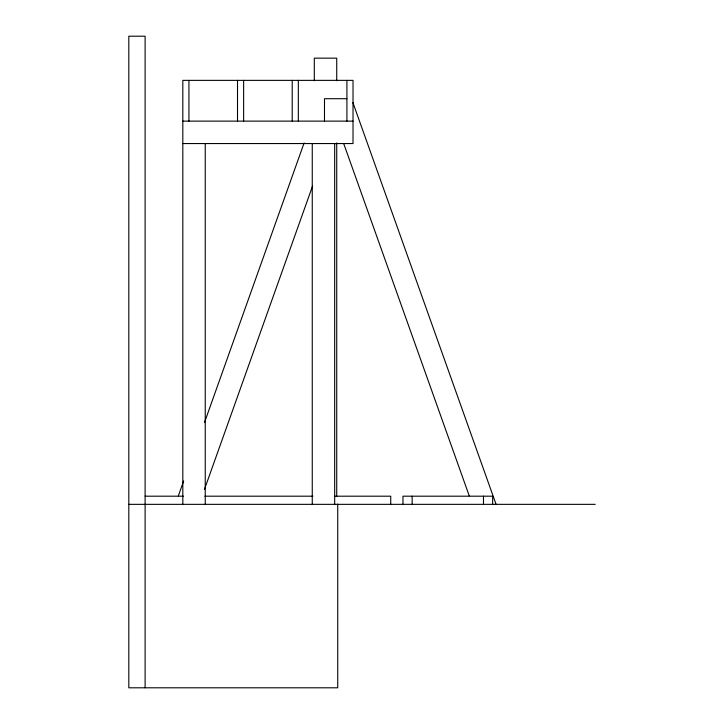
<?xml version="1.0" encoding="UTF-8"?>
<svg xmlns="http://www.w3.org/2000/svg" width="724" height="724" viewBox="0 0 724 724"><rect width="100%" height="100%" fill="white"/><g stroke="black" fill="none" stroke-linecap="round" stroke-linejoin="round"><path stroke-width="1.09" d="M178.357 495.84L183.661 480.962M204.494 422.499L304.116 142.954M204.44 489.442L312.56 186.059M346.914 98.708L324.488 98.708L324.488 121.125M182.819 121.125L353.022 121.125M182.819 143.551L353.022 143.551L353.022 80.364L182.819 80.364L182.819 504.347M145.108 496.193L183.416 496.193M204.811 496.193L312.958 496.193M334.361 496.193L390.734 496.193L390.734 504.347M128.809 504.347L595.191 504.347M352.887 102.564L496.076 504.347M343.665 143.479L469.233 495.831M492.655 504.347L492.655 496.193L402.969 496.193L402.969 504.347M483.487 496.193L483.487 504.347M412.137 496.193L412.137 504.347M346.914 80.364L346.914 121.125M337.737 504.085L337.737 687.8L128.809 687.8L128.809 36.2L145.108 36.2L145.108 687.8M336.723 80.744L336.723 58.155L314.297 58.155L314.297 80.744M336.723 142.872L336.723 496.438M334.678 143.551L334.678 504.347M312.261 143.551L312.261 504.347M298.333 80.364L298.333 121.125M292.215 80.364L292.215 121.125M243.635 80.364L243.635 121.125M237.517 80.364L237.517 121.125M205.245 143.551L205.245 504.347M188.937 80.364L188.937 121.125"/></g></svg>
